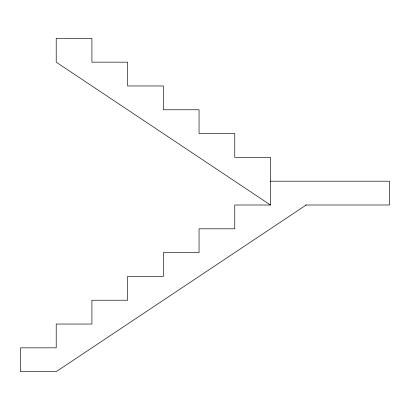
<?xml version="1.0" encoding="UTF-8"?>
<svg xmlns="http://www.w3.org/2000/svg" width="410" height="410" viewBox="0 0 410 410"><rect width="100%" height="100%" fill="white"/><g stroke="black" fill="none" stroke-linecap="round" stroke-linejoin="round"><path stroke-width="0.61" d="M306.178 205L56.211 371.644L20.5 371.644L20.5 347.839L56.211 347.839L56.211 324.033L91.917 324.033L91.917 300.228L127.628 300.228L127.628 276.417L163.339 276.417L163.339 252.611L199.05 252.611L199.05 228.806L234.756 228.806L234.756 205L270.467 205L270.467 157.389L234.756 157.389L234.756 133.583L199.05 133.583L199.05 109.772L163.339 109.772L163.339 85.967L127.628 85.967L127.628 62.161L91.917 62.161L91.917 38.355L56.211 38.355L56.211 62.161L270.467 205M270.467 181.194L389.5 181.194L389.5 205L305.665 205"/></g></svg>
